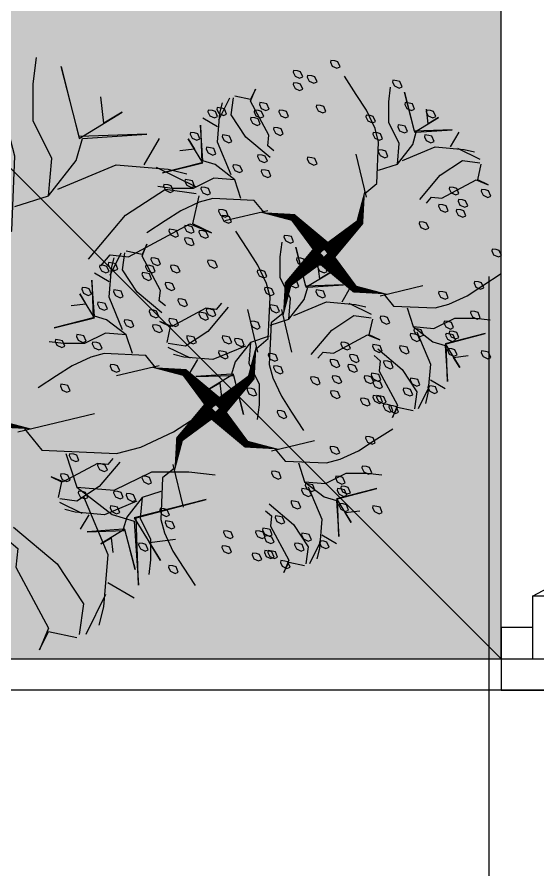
# Model space of a CAD drawing. Header units: millimetres. Extents: x -4760 to 87103, y -23275 to 20441.
# Drawn here: x 5938 to 6354, y 12006 to 12688 of the extents above; entities that cross this region are included whole.
import ezdxf
from ezdxf.enums import TextEntityAlignment as Align

# ---------------------------------------------------------------- set-up
doc = ezdxf.new("R2010")
doc.units = ezdxf.units.MM
doc.header["$LTSCALE"] = 150
for name, pattern in [('ACAD_ISO10W100', [18, 12, -3, 0, -3]), ('DASHED', [19.05, 12.7, -6.35]), ('HIDDEN', [0])]:
    doc.linetypes.add(name, pattern=pattern)
for name, color, linetype in [('ad-Elevation 10', 8, 'Continuous'), ('ad-Furniture', 8, 'Continuous'), ('ad-Glass Sectionline', 140, 'Continuous'), ('ad-Section Line', 2, 'Continuous')]:
    doc.layers.add(name, color=color, linetype=linetype)
doc.layers.add('ad-Landscape', color=7, linetype='Continuous', true_color=0x007f00)
doc.styles.add('ARIAL', font='arial.ttf')

# ---------------------------------------------------------------- blocks, each defined once
blk = doc.blocks.new('$ZCDB_AUDIT_GENERATED_C85C')
at = {"color": 8}
for points in [[(675, 75), (141.84, 359.47)], [(625, 75), (75, 75)], [(50, 25), (50, 0), (0, 0), (0, 50), (25, 50)], [(675, 50), (700, 50), (700, 0), (650, 0), (650, 25)], [(625, 25), (75, 25)], [(700, 0), (0, 0)]]:
    blk.add_lwpolyline(points, dxfattribs=at)
for points in [[(75, 25), (25, 25), (25, 75), (75, 75)], [(675, 25), (625, 25), (625, 75), (675, 75)]]:
    blk.add_lwpolyline(points, close=True, dxfattribs=at)
at = {"color": 140}
for points in [[(625, 60), (75, 60)], [(625, 40), (75, 40)]]:
    blk.add_lwpolyline(points, dxfattribs=at)
at = {"color": 8, "linetype": 'HIDDEN'}
blk.add_arc((497.13, 38.33), 473.55, 122.81509, 175.55912, dxfattribs=at)
blk = doc.blocks.new('*U253')
at = {"xscale": -1}
blk.add_blockref('$ZCDB_AUDIT_GENERATED_C85C', (700, 0), dxfattribs=at)
blk = doc.blocks.new('A$C06C421F0')
at = {"layer": 'ad-Landscape'}
for points in [[(359.91, 366.46, 35.98, 14.39, 0), (421.22, 431.54, 14.39, 0.72, 0), (487.37, 441.94, 0, 0, 0), (448, 441.94, 0, 0, 0), (472.53, 524.19, 0, 0, 0), (467.69, 541.37, 0, 0, 0), (379.6, 599.67, 0, 0, 0), (404.12, 579.33, 0, 0, 0), (359.91, 575.71, 0, 0, 0), (404.12, 579.33, 0, 0, 0), (467.69, 541.37, 0, 0, 0), (433.48, 648.03, 0, 0, 0), (482.53, 692.32, 0, 0, 0), (430.9, 648.03, 0, 0, 0), (418.64, 692.32, 0, 0, 0), (426.06, 713.11, 0, 0, 0), (413.8, 692.32, 0, 0, 0), (372.17, 716.27, 0, 0, 0), (413.8, 692.32, 0, 0, 0), (323.13, 719.89, 0, 0, 0)], [(353.42, 359.91, 35.98, 14.39, 0), (288.34, 421.22, 14.39, 0.72, 0), (277.95, 487.37, 0, 0, 0), (277.95, 448, 0, 0, 0), (195.69, 472.53, 0, 0, 0), (178.52, 467.69, 0, 0, 0), (120.22, 379.6, 0, 0, 0), (140.56, 404.12, 0, 0, 0), (144.17, 359.91, 0, 0, 0), (140.56, 404.12, 0, 0, 0), (178.52, 467.69, 0, 0, 0), (71.86, 433.48, 0, 0, 0), (27.57, 482.53, 0, 0, 0), (71.86, 430.9, 0, 0, 0), (27.57, 418.64, 0, 0, 0), (6.78, 426.06, 0, 0, 0), (27.57, 413.8, 0, 0, 0), (3.62, 372.17, 0, 0, 0), (27.57, 413.8, 0, 0, 0), (0, 323.13, 0, 0, 0)], [(366.46, 359.97, 35.98, 14.39, 0), (431.54, 298.66, 14.39, 0.72, 0), (441.94, 232.52, 0, 0, 0), (441.94, 271.88, 0, 0, 0), (524.19, 247.36, 0, 0, 0), (541.37, 252.2, 0, 0, 0), (599.67, 340.29, 0, 0, 0), (579.33, 315.77, 0, 0, 0), (575.71, 359.97, 0, 0, 0), (579.33, 315.77, 0, 0, 0), (541.37, 252.2, 0, 0, 0), (648.03, 286.4, 0, 0, 0), (692.32, 237.36, 0, 0, 0), (648.03, 288.98, 0, 0, 0), (692.32, 301.25, 0, 0, 0), (713.11, 293.82, 0, 0, 0), (692.32, 306.09, 0, 0, 0), (716.27, 347.71, 0, 0, 0), (692.32, 306.09, 0, 0, 0), (719.89, 396.76, 0, 0, 0)], [(359.97, 353.42, 35.98, 14.39, 0), (298.66, 288.34, 14.39, 0.72, 0), (232.52, 277.95, 0, 0, 0), (271.88, 277.95, 0, 0, 0), (247.36, 195.69, 0, 0, 0), (252.2, 178.52, 0, 0, 0), (340.29, 120.22, 0, 0, 0), (315.77, 140.56, 0, 0, 0), (359.97, 144.17, 0, 0, 0), (315.77, 140.56, 0, 0, 0), (252.2, 178.52, 0, 0, 0), (286.4, 71.86, 0, 0, 0), (237.36, 27.57, 0, 0, 0), (288.98, 71.86, 0, 0, 0), (301.25, 27.57, 0, 0, 0), (293.82, 6.78, 0, 0, 0), (306.09, 27.57, 0, 0, 0), (347.71, 3.62, 0, 0, 0), (306.09, 27.57, 0, 0, 0), (396.76, 0, 0, 0, 0)]]:
    blk.add_lwpolyline(points, format="xyseb", dxfattribs=at)
for points in [[(277.95, 479.95), (253.99, 499.63), (250.38, 582.88), (257.61, 609.99), (274.78, 646.77), (295.12, 678.39), (319.07, 715.18)], [(250.38, 526.41), (212.87, 538.67), (209.25, 580.3), (230.04, 622.25), (230.04, 663.87), (226.43, 693.24)], [(460.26, 565.32), (472.53, 575.71), (470.27, 596.5), (507.05, 664.75), (497.05, 689.15), (507.05, 668.36), (538.67, 675.14)], [(212.87, 538.67), (182.13, 578.04), (174.9, 602.56), (103.04, 607.4), (178.52, 604.82), (198.86, 683.23), (178.52, 602.56), (130.61, 631.93), (150.95, 619.67), (154.57, 649.03)], [(467.69, 551.76), (516.73, 592.89), (546.1, 637.63), (541.26, 671.98)], [(570.62, 627.24), (548.68, 671.98)], [(546.1, 517.41), (573.2, 582.49), (568.36, 640.79), (563.2, 661.58)], [(573.2, 613.68), (602.56, 630.85)], [(538.67, 507.02), (578.04, 537.75), (602.56, 544.98), (607.4, 616.84), (604.82, 541.37), (683.23, 521.03), (602.56, 541.37), (631.93, 589.27), (619.67, 568.94), (649.03, 565.32)], [(106.21, 573.2), (89.03, 602.56)], [(202.47, 546.1), (137.39, 573.2), (79.09, 568.36), (58.3, 563.2)], [(92.65, 570.62), (47.91, 548.68)], [(274.78, 472.53), (295.12, 558.36)], [(168.12, 467.69), (127, 516.73), (82.25, 546.1), (47.91, 541.26)], [(154.57, 460.26), (144.17, 472.53), (123.38, 470.27), (55.14, 507.05), (30.73, 497.05), (51.52, 507.05), (44.74, 538.67)], [(526.41, 469.51), (538.67, 507.02), (580.3, 510.63), (622.25, 489.84), (663.87, 489.84), (693.24, 493.46)], [(479.95, 441.94), (499.63, 465.89), (582.88, 469.51), (609.99, 462.28), (646.77, 445.1), (678.39, 424.76), (715.18, 400.81)], [(472.53, 445.1), (558.36, 424.76)], [(239.94, 277.95), (220.25, 253.99), (137, 250.38), (109.9, 257.61), (73.11, 274.78), (41.49, 295.12), (4.71, 319.07)], [(247.36, 274.78), (161.53, 295.12)], [(565.32, 259.62), (575.71, 247.36), (596.5, 249.62), (664.75, 212.83), (689.15, 222.84), (668.36, 212.83), (675.14, 181.21)], [(193.47, 250.38), (181.21, 212.87), (139.59, 209.25), (97.64, 230.04), (56.01, 230.04), (26.65, 226.43)], [(551.76, 252.2), (592.89, 203.15), (637.63, 173.79), (671.98, 178.63)], [(441.94, 239.94), (465.89, 220.25), (469.51, 137), (462.28, 109.9), (445.1, 73.12), (424.76, 41.49), (400.81, 4.71)], [(445.1, 247.36), (424.76, 161.53)], [(181.21, 212.87), (141.84, 182.13), (117.32, 174.9), (112.48, 103.04), (115.06, 178.52), (36.65, 198.86), (117.32, 178.52), (87.96, 130.61), (100.22, 150.95), (70.86, 154.57)], [(173.79, 202.47), (146.68, 137.39), (151.52, 79.09), (156.69, 58.3)], [(469.51, 193.47), (507.02, 181.21), (510.63, 139.59), (489.84, 97.64), (489.84, 56.01), (493.46, 26.65)], [(507.02, 181.21), (537.75, 141.84), (544.98, 117.32), (616.84, 112.48), (541.37, 115.06), (521.03, 36.65), (541.37, 117.32), (589.27, 87.96), (568.93, 100.22), (565.32, 70.86)], [(517.41, 173.79), (582.49, 146.68), (640.79, 151.52), (661.58, 156.69)], [(252.2, 168.12), (203.15, 127), (173.79, 82.25), (178.63, 47.91)], [(627.24, 149.27), (671.98, 171.21)], [(259.62, 154.57), (247.36, 144.17), (249.62, 123.38), (212.83, 55.14), (222.84, 30.73), (212.83, 51.52), (181.21, 44.74)], [(613.68, 146.68), (630.85, 117.32)], [(146.68, 106.21), (117.32, 89.03)], [(149.27, 92.65), (171.21, 47.91)]]:
    blk.add_lwpolyline(points, dxfattribs=at)
blk = doc.blocks.new('A$C1DD67A25')
at = {"layer": 'ad-Landscape'}
for points in [[(362.2, 368.8, 36.2, 14.5, 0), (424, 434.3, 14.5, 0.724, 0), (490.5, 444.8, 0, 0, 0), (450.9, 444.8, 0, 0, 0), (475.6, 527.6, 0, 0, 0), (470.7, 544.9, 0, 0, 0), (382.1, 603.6, 0, 0, 0), (406.7, 583.1, 0, 0, 0), (362.2, 579.4, 0, 0, 0), (406.7, 583.1, 0, 0, 0), (470.7, 544.9, 0, 0, 0), (436.3, 652.2, 0, 0, 0), (485.7, 696.8, 0, 0, 0), (433.7, 652.2, 0, 0, 0), (421.4, 696.8, 0, 0, 0), (428.8, 717.7, 0, 0, 0), (416.5, 696.8, 0, 0, 0), (374.6, 720.9, 0, 0, 0), (416.5, 696.8, 0, 0, 0), (325.2, 724.6, 0, 0, 0)], [(355.7, 362.2, 36.2, 14.5, 0), (290.2, 424, 14.5, 0.724, 0), (279.7, 490.5, 0, 0, 0), (279.7, 450.9, 0, 0, 0), (197, 475.6, 0, 0, 0), (179.7, 470.7, 0, 0, 0), (121, 382.1, 0, 0, 0), (141.5, 406.7, 0, 0, 0), (145.1, 362.2, 0, 0, 0), (141.5, 406.7, 0, 0, 0), (179.7, 470.7, 0, 0, 0), (72.3, 436.3, 0, 0, 0), (27.7, 485.7, 0, 0, 0), (72.3, 433.7, 0, 0, 0), (27.7, 421.4, 0, 0, 0), (6.8, 428.8, 0, 0, 0), (27.7, 416.5, 0, 0, 0), (3.6, 374.6, 0, 0, 0), (27.7, 416.5, 0, 0, 0), (0, 325.2, 0, 0, 0)], [(368.8, 362.3, 36.2, 14.5, 0), (434.3, 300.6, 14.5, 0.724, 0), (444.8, 234, 0, 0, 0), (444.8, 273.6, 0, 0, 0), (527.6, 249, 0, 0, 0), (544.9, 253.8, 0, 0, 0), (603.6, 342.5, 0, 0, 0), (583.1, 317.8, 0, 0, 0), (579.4, 362.3, 0, 0, 0), (583.1, 317.8, 0, 0, 0), (544.9, 253.8, 0, 0, 0), (652.2, 288.3, 0, 0, 0), (696.8, 238.9, 0, 0, 0), (652.2, 290.9, 0, 0, 0), (696.8, 303.2, 0, 0, 0), (717.7, 295.7, 0, 0, 0), (696.8, 308.1, 0, 0, 0), (720.9, 350, 0, 0, 0), (696.8, 308.1, 0, 0, 0), (724.6, 399.3, 0, 0, 0)], [(362.3, 355.7, 36.2, 14.5, 0), (300.6, 290.2, 14.5, 0.724, 0), (234, 279.7, 0, 0, 0), (273.6, 279.7, 0, 0, 0), (249, 197, 0, 0, 0), (253.8, 179.7, 0, 0, 0), (342.5, 121, 0, 0, 0), (317.8, 141.5, 0, 0, 0), (362.3, 145.1, 0, 0, 0), (317.8, 141.5, 0, 0, 0), (253.8, 179.7, 0, 0, 0), (288.3, 72.3, 0, 0, 0), (238.9, 27.7, 0, 0, 0), (290.9, 72.3, 0, 0, 0), (303.2, 27.7, 0, 0, 0), (295.7, 6.8, 0, 0, 0), (308.1, 27.7, 0, 0, 0), (350, 3.6, 0, 0, 0), (308.1, 27.7, 0, 0, 0), (399.3, 0, 0, 0, 0)]]:
    blk.add_lwpolyline(points, format="xyseb", dxfattribs=at)
for points in [[(329.8, 738.4), (334.2, 748.9), (340.5, 750.7), (348.7, 751.6), (349.4, 748), (345.6, 740.1), (336.1, 735.7)], [(405, 718.3), (409.4, 728.8), (415.7, 730.6), (423.9, 731.5), (424.5, 727.9), (420.7, 720), (411.3, 715.6)], [(204.6, 698.2), (209, 708.8), (215.3, 710.5), (223.5, 711.4), (224.1, 707.8), (220.3, 700), (210.9, 695.5)], [(376.3, 708.2), (380.7, 718.7), (387, 720.5), (395.2, 721.4), (395.9, 717.8), (392, 709.9), (382.6, 705.5)], [(405, 693.2), (409.4, 703.8), (415.7, 705.5), (423.9, 706.4), (424.5, 702.9), (420.7, 695), (411.3, 690.6)], [(179.5, 653.1), (183.9, 663.6), (190.2, 665.4), (198.4, 666.3), (199, 662.7), (195.2, 654.8), (185.8, 650.4)], [(358.4, 648.1), (362.8, 658.7), (369.1, 660.4), (377.3, 661.3), (378, 657.7), (374.2, 649.8), (364.7, 645.4)], [(473, 653.1), (477.4, 663.6), (483.7, 665.4), (491.9, 666.3), (492.5, 662.7), (488.7, 654.8), (479.3, 650.4)], [(558.8, 643.1), (563.2, 653.7), (569.5, 655.4), (577.7, 656.3), (578.3, 652.7), (574.5, 644.8), (565.1, 640.4)], [(136.6, 638.1), (141, 648.7), (147.3, 650.4), (155.5, 651.3), (156.1, 647.7), (152.3, 639.9), (142.9, 635.4)], [(258.3, 628), (262.7, 638.6), (269, 640.3), (277.2, 641.2), (277.8, 637.7), (274, 629.8), (264.6, 625.4)], [(433.6, 638.1), (438, 648.7), (444.3, 650.4), (452.5, 651.3), (453.2, 647.7), (449.4, 639.9), (439.9, 635.4)], [(483.7, 638.1), (488, 648.7), (494.3, 650.4), (502.5, 651.3), (503.2, 647.7), (499.4, 639.9), (490, 635.4)], [(576.7, 638.1), (581.1, 648.7), (587.4, 650.4), (595.6, 651.3), (596.2, 647.7), (592.4, 639.9), (583, 635.4)], [(193.8, 608), (198.2, 618.5), (204.5, 620.2), (212.7, 621.2), (213.4, 617.6), (209.6, 609.7), (200.1, 605.3)], [(490.9, 623), (495.3, 633.6), (501.5, 635.3), (509.7, 636.3), (510.4, 632.7), (506.6, 624.8), (497.2, 620.4)], [(243.9, 593), (248.3, 603.5), (254.6, 605.3), (262.8, 606.2), (263.5, 602.6), (259.7, 594.7), (250.2, 590.3)], [(444.3, 603), (448.7, 613.5), (455, 615.3), (463.2, 616.2), (463.9, 612.6), (460, 604.7), (450.6, 600.3)], [(612.5, 593), (616.8, 603.5), (623.1, 605.3), (631.3, 606.2), (632, 602.6), (628.2, 594.7), (618.8, 590.3)], [(140.2, 588), (144.5, 598.6), (150.8, 600.3), (159, 601.2), (159.7, 597.6), (155.9, 589.7), (146.4, 585.3)], [(548.1, 588), (552.5, 598.6), (558.8, 600.3), (567, 601.2), (567.6, 597.6), (563.8, 589.7), (554.4, 585.3)], [(233.2, 557.8), (237.6, 568.4), (243.9, 570.1), (252.1, 571.1), (252.7, 567.5), (248.9, 559.6), (239.5, 555.2)], [(580.3, 562.9), (584.7, 573.5), (591, 575.2), (599.2, 576.2), (599.9, 572.6), (596.1, 564.7), (586.6, 560.3)], [(376.3, 542.9), (380.7, 553.4), (387, 555.2), (395.2, 556.1), (395.9, 552.5), (392, 544.6), (382.6, 540.2)], [(476.5, 547.9), (480.9, 558.4), (487.2, 560.2), (495.4, 561.1), (496.1, 557.5), (492.3, 549.6), (482.8, 545.2)], [(526.6, 527.8), (531, 538.3), (537.3, 540.1), (545.5, 541), (546.2, 537.4), (542.4, 529.5), (532.9, 525.1)], [(469.3, 517.8), (473.7, 528.4), (480, 530.1), (488.2, 531), (488.9, 527.4), (485.1, 519.5), (475.6, 515.1)], [(623.2, 497.7), (627.6, 508.3), (633.9, 510), (642.1, 511), (642.8, 507.4), (639, 499.5), (629.5, 495.1)], [(666.1, 487.8), (670.5, 498.3), (676.8, 500.1), (685, 501), (685.7, 497.4), (681.9, 489.5), (672.4, 485.1)], [(25.7, 477.7), (30.1, 488.2), (36.4, 490), (44.6, 490.9), (45.2, 487.3), (41.4, 479.4), (32, 475)], [(90, 482.8), (94.4, 493.3), (100.7, 495.1), (108.9, 496), (109.6, 492.4), (105.8, 484.5), (96.3, 480.1)], [(591, 482.8), (595.4, 493.3), (601.7, 495.1), (609.9, 496), (610.6, 492.4), (606.7, 484.5), (597.3, 480.1)], [(72.1, 457.7), (76.5, 468.3), (82.8, 470), (91, 470.9), (91.7, 467.3), (87.9, 459.5), (78.4, 455)], [(75.8, 437.6), (80.2, 448.2), (86.5, 449.9), (94.7, 450.9), (95.3, 447.3), (91.5, 439.4), (82.1, 435)], [(111.6, 447.6), (116, 458.2), (122.3, 459.9), (130.5, 460.8), (131.1, 457.2), (127.3, 449.4), (117.9, 444.9)], [(555.2, 437.6), (559.6, 448.2), (565.9, 449.9), (574.1, 450.9), (574.8, 447.3), (571, 439.4), (561.5, 435)], [(150.9, 412.6), (155.3, 423.1), (161.6, 424.9), (169.8, 425.8), (170.5, 422.2), (166.7, 414.3), (157.2, 409.9)], [(655.4, 397.5), (659.8, 408.1), (666.1, 409.8), (674.3, 410.7), (675, 407.1), (671.2, 399.2), (661.7, 394.8)], [(4.2, 357.5), (8.6, 368), (14.9, 369.8), (23.1, 370.7), (23.8, 367.1), (20, 359.2), (10.5, 354.8)], [(40, 292.3), (44.4, 302.8), (50.7, 304.6), (58.9, 305.5), (59.6, 301.9), (55.7, 294), (46.3, 289.6)], [(111.6, 272.2), (116, 282.8), (122.3, 284.5), (130.5, 285.4), (131.1, 281.8), (127.3, 273.9), (117.9, 269.5)], [(637.6, 257.2), (641.9, 267.8), (648.2, 269.5), (656.4, 270.5), (657.1, 266.9), (653.3, 259), (643.9, 254.6)], [(47.1, 232.2), (51.5, 242.7), (57.8, 244.5), (66, 245.4), (66.7, 241.8), (62.9, 233.9), (53.4, 229.5)], [(580.3, 237.2), (584.7, 247.7), (591, 249.5), (599.2, 250.4), (599.9, 246.8), (596.1, 238.9), (586.6, 234.5)], [(100.8, 212.1), (105.2, 222.7), (111.5, 224.4), (119.7, 225.3), (120.4, 221.7), (116.5, 213.8), (107.1, 209.4)], [(229.6, 222.1), (234, 232.6), (240.3, 234.4), (248.5, 235.3), (249.2, 231.7), (245.3, 223.8), (235.9, 219.4)], [(490.9, 212.1), (495.3, 222.7), (501.5, 224.4), (509.7, 225.3), (510.4, 221.7), (506.6, 213.8), (497.2, 209.4)], [(655.4, 217.1), (659.8, 227.6), (666.1, 229.4), (674.3, 230.3), (675, 226.7), (671.2, 218.8), (661.7, 214.4)], [(161.6, 197), (166, 207.6), (172.3, 209.3), (180.5, 210.2), (181.2, 206.6), (177.3, 198.8), (167.9, 194.4)], [(90, 192), (94.4, 202.6), (100.7, 204.3), (108.9, 205.3), (109.6, 201.7), (105.8, 193.8), (96.3, 189.4)], [(97.2, 187), (101.6, 197.6), (107.9, 199.3), (116.1, 200.3), (116.8, 196.7), (113, 188.8), (103.5, 184.4)], [(168.8, 187), (173.2, 197.6), (179.5, 199.3), (187.7, 200.3), (188.4, 196.7), (184.5, 188.8), (175.1, 184.4)], [(523, 177.1), (527.4, 187.6), (533.7, 189.4), (541.9, 190.3), (542.5, 186.7), (538.7, 178.8), (529.3, 174.4)], [(548.1, 182.1), (552.5, 192.6), (558.8, 194.4), (567, 195.3), (567.6, 191.7), (563.8, 183.8), (554.4, 179.4)], [(619.7, 182.1), (624.1, 192.6), (630.4, 194.4), (638.6, 195.3), (639.2, 191.7), (635.4, 183.8), (626, 179.4)], [(190.3, 162), (194.7, 172.5), (201, 174.3), (209.2, 175.2), (209.8, 171.6), (206, 163.7), (196.6, 159.3)], [(25.7, 152), (30.1, 162.6), (36.4, 164.3), (44.6, 165.2), (45.2, 161.6), (41.4, 153.7), (32, 149.3)], [(93.7, 157), (98.1, 167.6), (104.4, 169.3), (112.6, 170.2), (113.2, 166.6), (109.4, 158.7), (100, 154.3)], [(455.1, 146.9), (459.5, 157.5), (465.8, 159.2), (474, 160.1), (474.6, 156.5), (470.8, 148.6), (461.4, 144.2)], [(555.2, 152), (559.6, 162.6), (565.9, 164.3), (574.1, 165.2), (574.8, 161.6), (571, 153.7), (561.5, 149.3)], [(222.5, 131.9), (226.9, 142.5), (233.2, 144.2), (241.4, 145.2), (242, 141.6), (238.2, 133.7), (228.8, 129.3)], [(444.3, 121.8), (448.7, 132.4), (455, 134.1), (463.2, 135.1), (463.9, 131.5), (460, 123.6), (450.6, 119.2)], [(168.8, 96.8), (173.2, 107.3), (179.5, 109.1), (187.7, 110), (188.4, 106.4), (184.5, 98.5), (175.1, 94.1)], [(243.9, 91.8), (248.3, 102.4), (254.6, 104.1), (262.8, 105), (263.5, 101.4), (259.7, 93.5), (250.2, 89.1)], [(247.5, 106.9), (251.9, 117.4), (258.2, 119.2), (266.4, 120.1), (267.1, 116.5), (263.2, 108.6), (253.8, 104.2)], [(261.8, 101.9), (266.2, 112.4), (272.5, 114.2), (280.7, 115.1), (281.4, 111.5), (277.6, 103.6), (268.1, 99.2)], [(326.3, 101.9), (330.7, 112.4), (337, 114.2), (345.2, 115.1), (345.8, 111.5), (342, 103.6), (332.6, 99.2)], [(133, 81.8), (137.4, 92.4), (143.7, 94.1), (151.9, 95), (152.6, 91.4), (148.8, 83.6), (139.3, 79.1)], [(183.1, 76.8), (187.5, 87.4), (193.8, 89.1), (202, 90.1), (202.7, 86.5), (198.9, 78.6), (189.4, 74.2)], [(498, 76.8), (502.4, 87.4), (508.7, 89.1), (516.9, 90.1), (517.5, 86.5), (513.7, 78.6), (504.3, 74.2)], [(236.8, 61.7), (241.2, 72.3), (247.5, 74), (255.7, 75), (256.4, 71.4), (252.6, 63.5), (243.1, 59.1)], [(243.9, 61.7), (248.3, 72.3), (254.6, 74), (262.8, 75), (263.5, 71.4), (259.7, 63.5), (250.2, 59.1)], [(269, 56.8), (273.3, 67.3), (279.6, 69.1), (287.8, 70), (288.5, 66.4), (284.7, 58.5), (275.3, 54.1)], [(329.8, 71.7), (334.2, 82.3), (340.5, 84), (348.7, 84.9), (349.4, 81.4), (345.6, 73.5), (336.1, 69.1)], [(211.7, 41.7), (216.1, 52.2), (222.4, 54), (230.6, 54.9), (231.3, 51.3), (227.5, 43.4), (218, 39)], [(437.2, 31.7), (441.6, 42.3), (447.9, 44), (456.1, 44.9), (456.7, 41.3), (452.9, 33.4), (443.5, 29)]]:
    blk.add_lwpolyline(points, close=True, dxfattribs=at)
for points in [[(279.7, 483.1), (255.6, 502.9), (252, 586.7), (259.3, 613.9), (276.6, 651), (297, 682.8), (321.1, 719.8)], [(252, 529.8), (214.2, 542.2), (210.6, 584.1), (231.5, 626.3), (231.5, 668.2), (227.9, 697.7)], [(463.2, 569), (475.6, 579.4), (473.3, 600.4), (510.3, 669.1), (500.3, 693.6), (510.3, 672.7), (542.2, 679.5)], [(214.2, 542.2), (183.3, 581.8), (176, 606.5), (103.7, 611.3), (179.7, 608.7), (200.1, 687.7), (179.7, 606.5), (131.5, 636), (151.9, 623.7), (155.6, 653.2)], [(470.7, 555.3), (520.1, 596.7), (549.6, 641.8), (544.8, 676.3)], [(574.3, 631.3), (552.2, 676.3)], [(549.6, 520.8), (576.9, 586.3), (572, 644.9), (566.8, 665.9)], [(542.2, 510.3), (581.8, 541.2), (606.5, 548.5), (611.3, 620.8), (608.7, 544.9), (687.7, 524.4), (606.5, 544.9), (636, 593.1), (623.7, 572.6), (653.2, 569)], [(576.9, 617.7), (606.5, 634.9)], [(106.9, 576.9), (89.6, 606.5)], [(93.2, 574.3), (48.2, 552.2)], [(203.8, 549.6), (138.3, 576.9), (79.6, 572), (58.7, 566.8)], [(276.6, 475.6), (297, 562)], [(155.6, 463.2), (145.1, 475.6), (124.2, 473.3), (55.5, 510.3), (30.9, 500.3), (51.9, 510.3), (45, 542.2)], [(169.2, 470.7), (127.8, 520.1), (82.8, 549.6), (48.2, 544.8)], [(529.8, 472.6), (542.2, 510.3), (584.1, 513.9), (626.3, 493), (668.2, 493), (697.7, 496.7)], [(483.1, 444.8), (502.9, 468.9), (586.7, 472.6), (613.9, 465.3), (651, 448), (682.8, 427.5), (719.8, 403.4)], [(475.6, 448), (562, 427.5)], [(241.5, 279.7), (221.7, 255.6), (137.9, 252), (110.6, 259.3), (73.6, 276.6), (41.8, 297), (4.7, 321.1)], [(249, 276.6), (162.6, 297)], [(569, 261.3), (579.4, 249), (600.4, 251.2), (669.1, 214.2), (693.6, 224.3), (672.7, 214.2), (679.5, 182.4)], [(194.7, 252), (182.4, 214.2), (140.5, 210.6), (98.3, 231.5), (56.4, 231.5), (26.8, 227.9)], [(444.8, 241.5), (468.9, 221.7), (472.6, 137.9), (465.3, 110.6), (448, 73.6), (427.5, 41.8), (403.4, 4.7)], [(448, 249), (427.5, 162.6)], [(555.3, 253.8), (596.7, 204.5), (641.8, 174.9), (676.3, 179.8)], [(182.4, 214.2), (142.8, 183.3), (118.1, 176), (113.2, 103.7), (115.8, 179.7), (36.9, 200.1), (118.1, 179.7), (88.5, 131.5), (100.9, 151.9), (71.3, 155.6)], [(174.9, 203.8), (147.6, 138.3), (152.5, 79.6), (157.7, 58.7)], [(472.6, 194.7), (510.3, 182.4), (513.9, 140.5), (493, 98.3), (493, 56.4), (496.7, 26.8)], [(510.3, 182.4), (541.2, 142.8), (548.5, 118.1), (620.8, 113.2), (544.9, 115.8), (524.4, 36.9), (544.9, 118.1), (593.1, 88.5), (572.6, 100.9), (569, 71.3)], [(520.8, 174.9), (586.3, 147.6), (644.9, 152.5), (665.9, 157.7)], [(631.3, 150.2), (676.3, 172.3)], [(253.8, 169.2), (204.5, 127.8), (174.9, 82.8), (179.8, 48.2)], [(261.3, 155.6), (249, 145.1), (251.2, 124.2), (214.2, 55.5), (224.3, 30.9), (214.2, 51.9), (182.4, 45)], [(617.7, 147.6), (634.9, 118.1)], [(147.6, 106.9), (118.1, 89.6)], [(150.2, 93.2), (172.3, 48.2)]]:
    blk.add_lwpolyline(points, dxfattribs=at)
blk = doc.blocks.new('zw$B1C6')
at = {"transparency": 33554559}
h = blk.add_hatch(color=256, dxfattribs=at)
h.dxf.hatch_style = 1
h.set_gradient(color1=(153, 204, 0), color2=(63, 127, 0), name='INVSPHERICAL')
h.paths.add_polyline_path([(1215, 0), (0, 0), (0, -1215), (1215, -1215)])
at = {"layer": 'ad-Elevation 10'}
blk.add_lwpolyline([(1215, 0), (0, 0), (0, -1215), (1215, -1215)], close=True, dxfattribs=at)
at = {"layer": 'ad-Furniture', "linetype": 'DASHED'}
blk.add_lwpolyline([(1215, -1215), (0, 0)], dxfattribs=at)
at = {"layer": 'ad-Landscape'}
for name, p, xscale, yscale, zscale in [('A$C06C421F0', (1005.66, -1229.94), -0.7144563243118908, 0.7144563243118911, 0.7144563243118911), ('A$C1DD67A25', (1216.81, -1034.45), -0.395767119159003, 0.3957671191590032, 0.3957671191590032), ('A$C1DD67A25', (1130.16, -1158.31), -0.395767119159003, 0.3957671191590032, 0.3957671191590032)]:
    blk.add_blockref(name, p, dxfattribs=dict(at, xscale=xscale, yscale=yscale, zscale=zscale))
blk = doc.blocks.new('zw$66EE')
at = {"layer": 'ad-Glass Sectionline'}
blk.add_lwpolyline([(7525, 12150), (5110, 12150), (5110, 12175), (7525, 12175)], close=True, dxfattribs=at)
blk.add_blockref('*U253', (6325, 12150))
blk.add_blockref('zw$B1C6', (5110, 13390))
blk = doc.blocks.new('1625_West Villa')
at = {"layer": 'ad-Furniture'}
blk.add_blockref('zw$66EE', (0, 0), dxfattribs=at)
blk = doc.blocks.new('enuklfk')
at = {"layer": 'ad-Section Line', "linetype": 'ACAD_ISO10W100', "ltscale": 0.5}
blk.add_line((-3847.77, 0), (829.32, 0), dxfattribs=at)
at = {"layer": 'ad-Section Line', "linetype": 'Continuous', "style": 'ARIAL', "width": 0.8}
blk.add_attdef('SECTION-LETTER', text='', height=80, rotation=2340, dxfattribs=at).set_placement((916.85, 0), align=Align.MIDDLE)
blk = doc.blocks.new('A$Cc6252a0d')
at = {"layer": 'ad-Section Line', "xscale": 4.313292429215458, "yscale": 4.313292429215458, "zscale": 4.313292429215458, "rotation": 90}
blk.add_blockref('enuklfk', (6315.41, -71.11), dxfattribs=at)

msp = doc.modelspace()

# ---------------------------------------------------------------- block references
msp.add_blockref('1625_West Villa', (0, 0))

# ---------------------------------------------------------------- next in the draw order: block references
msp.add_blockref('A$Cc6252a0d', (0, 13620))

doc.saveas('drawing.dxf')
